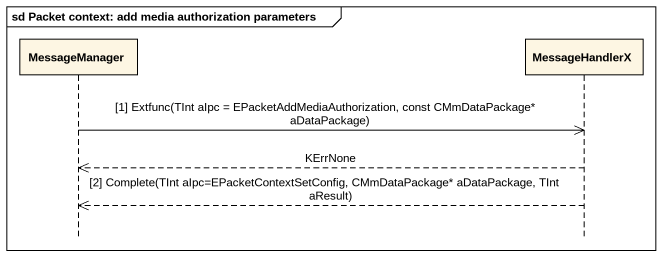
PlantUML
@startuml
mainframe sd Packet context: add media authorization parameters
hide footbox
participant MessageManager
participant MessageHandlerX

MessageManager ->> MessageHandlerX : [1] Extfunc(TInt aIpc = EPacketAddMediaAuthorization, const CMmDataPackage* aDataPackage)
MessageHandlerX -->> MessageManager : KErrNone
MessageHandlerX -->> MessageManager : [2] Complete(TInt aIpc=EPacketContextSetConfig, CMmDataPackage* aDataPackage, TInt aResult)
@enduml
